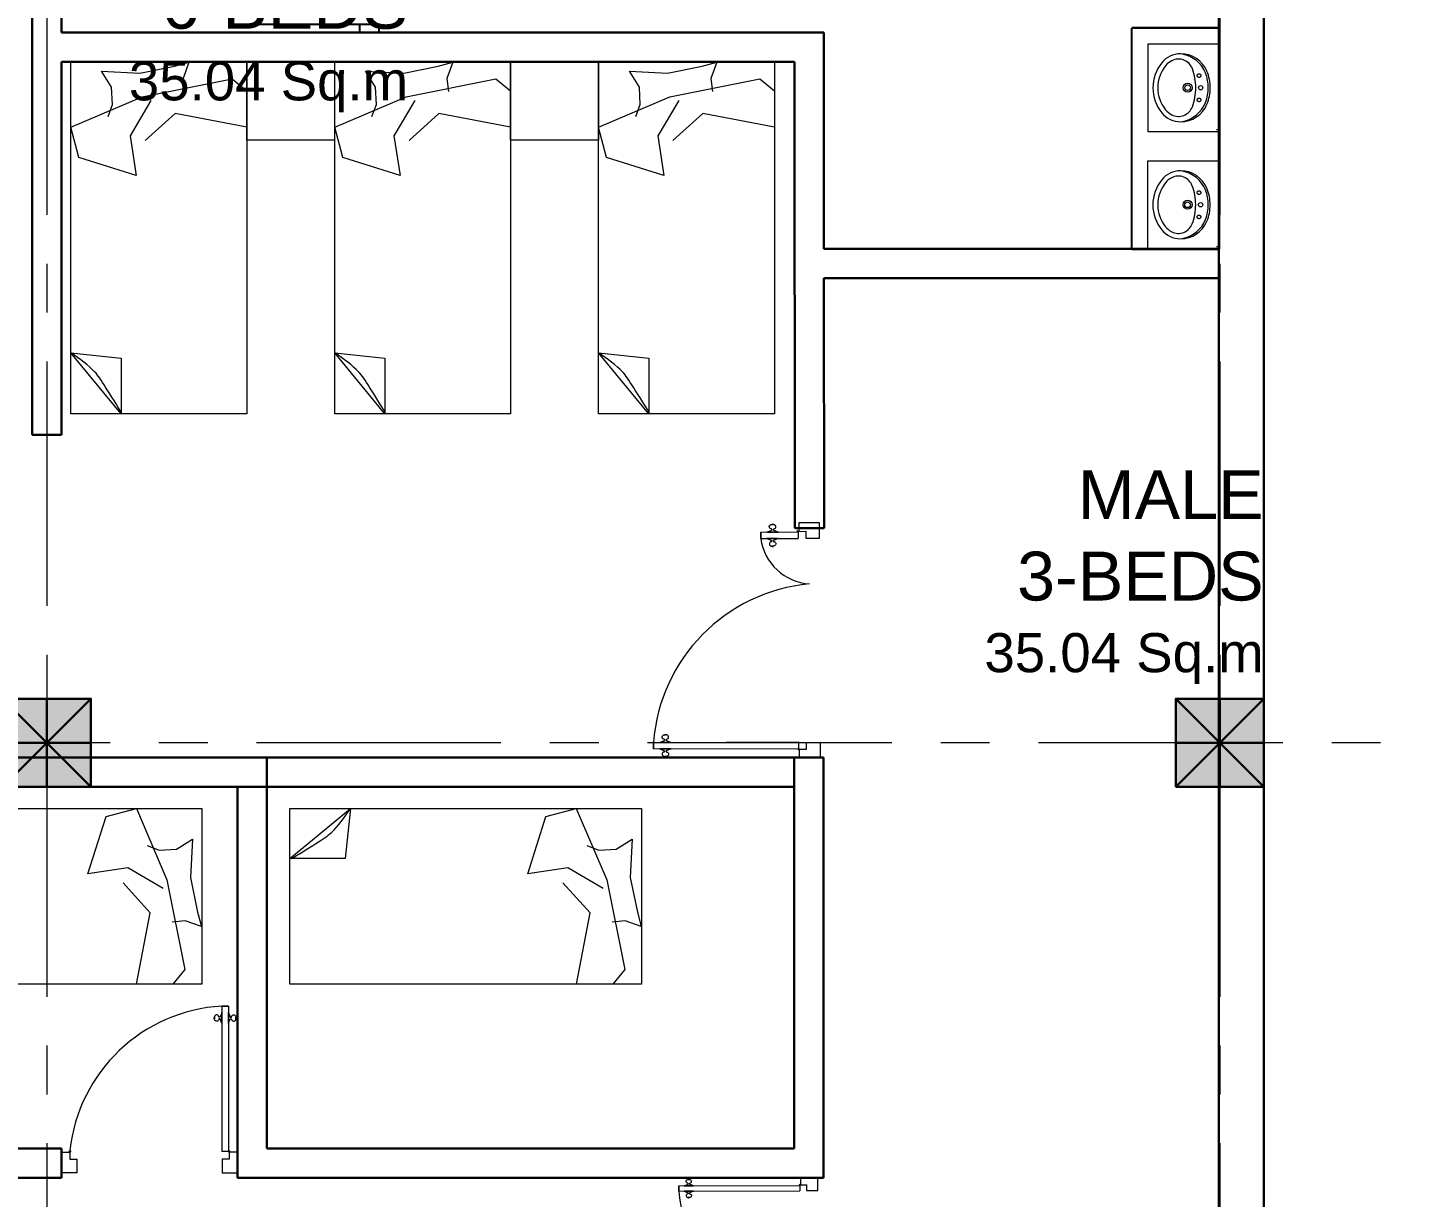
# Model space of a CAD drawing. Header units: metres. Extents: x 319894 to 3389272, y 120 to 6136017.
# Drawn here: x 321540.26 to 321547.32, y 3068028.13 to 3068034.11 of the extents above; entities that cross this region are included whole.
import ezdxf

# ---------------------------------------------------------------- set-up
doc = ezdxf.new("R2010")
doc.units = ezdxf.units.M
doc.header["$MEASUREMENT"] = 0
for name, pattern in [('CENTER', [2, 1.25, -0.25, 0.25, -0.25]), ('HIDDEN', [0.375, 0.25, -0.125]), ('RAYITAS', [0.375, 0.25, -0.125])]:
    doc.linetypes.add(name, pattern=pattern)
for name, color, linetype, lineweight in [('a_MUEBLE ART', 4, 'Continuous', 5), ('centerline', 255, 'HIDDEN', 5), ('column', 50, 'Continuous', 30), ('DOORS', 4, 'Continuous', 0), ('Fixtures', 31, 'Continuous', 20), ('hatch', 252, 'Continuous', 15), ('Stairs', 31, 'Continuous', 20), ('wall', 4, 'Continuous', 30), ('window-door', 4, 'Continuous', 20)]:
    doc.layers.add(name, color=color, linetype=linetype, lineweight=lineweight)
for name, color, linetype in [('door_cad-block.com', 7, 'Continuous'), ('steps', 23, 'Continuous'), ('TEXT', 255, 'Continuous')]:
    doc.layers.add(name, color=color, linetype=linetype)
doc.styles.get("Standard").update_dxf_attribs({"font": 'arial.ttf'})

# ---------------------------------------------------------------- blocks, each defined once
blk = doc.blocks.new('column')
at = {"layer": 'hatch'}
h = blk.add_hatch(color=256, dxfattribs=at)
h.dxf.hatch_style = 1
h.paths.add_polyline_path([(0, 0), (0.45, 0), (0.45, 0.45), (0, 0.45)])
at = {"layer": 'column'}
for p, q in [((0, 0.45), (0.45, 0)), ((0, 0), (0.45, 0.45)), ((0.225, 0.45), (0.225, 0)), ((0, 0.225), (0.45, 0.225))]:
    blk.add_line(p, q, dxfattribs=at)
blk.add_lwpolyline([(0, 0), (0.45, 0), (0.45, 0.45), (0, 0.45)], close=True, dxfattribs=at)
blk = doc.blocks.new('FINAL GRIDTOP FLOOR')
at = {"layer": 'centerline', "linetype": 'CENTER'}
for p, q in [((322194.75, 3068092.5164), (322194.75, 3068054.8567)), ((322200.75, 3068092.5164), (322200.75, 3068054.8567)), ((322233.0729, 3068082.5658), (322185.967, 3068082.5658))]:
    blk.add_line(p, q, dxfattribs=at)
at = {"layer": 'wall'}
for p in [(322194.525, 3068082.3408), (322200.525, 3068082.3408)]:
    blk.add_blockref('column', p, dxfattribs=at)
blk = doc.blocks.new('cell bed1')
at = {"layer": 'Fixtures'}
for p, q in [((2034189.1, -167492), (2034446.1, -167180.8)), ((2034446.1, -167180.8), (2034189.1, -167208.5)), ((2034189.1, -167208.5), (2034189.1, -167492))]:
    blk.add_line(p, q, dxfattribs=at)
blk.add_lwpolyline([(2034446.1, -167492), (2034446.1, -165692), (2033546.1, -165692), (2033546.1, -167492)], close=True, dxfattribs=at)
at = {"layer": 'Fixtures', "linetype": 'ByBlock', "lineweight": 0}
for points in [[(2034288.5, -165739.6), (2034093, -165750.7), (2033916, -165713.6), (2033841.4, -165693.7), (2033871.6, -165776.9), (2033863.5, -165843.2)], [(2034255.7, -165971.8), (2034232.8, -165910.4), (2034237.2, -165821.8), (2034288.5, -165739.6)], [(2034036.2, -165889.2), (2034142.7, -166070.3), (2034111.7, -166274.3), (2034404.7, -166181.6), (2034446.1, -166026.2), (2034081, -165870.4), (2033621.2, -165778.2), (2033546.1, -165839.5), (2033546.1, -166025.9), (2033912.6, -165956), (2034065.2, -166094.9)]]:
    blk.add_lwpolyline(points, dxfattribs=at)
at = {"layer": 'Fixtures'}
blk.add_open_spline([(2034189.1, -167483.2), (2034205.4, -167455), (2034280, -167338), (2034324.5, -167266), (2034400.1, -167213), (2034446.1, -167180.8)], degree=3, knots=[58.285176, 58.285176, 58.285176, 58.285176, 153.797631, 253.744613, 409.43508, 409.43508, 409.43508, 409.43508], dxfattribs=at)
blk = doc.blocks.new('3ftD')
at = {"layer": 'DOORS', "linetype": 'Continuous', "lineweight": 0}
for p, q in [((321543.95, 3067888.016), (321543.95, 3067887.9097)), ((321544.85, 3067888.016), (321544.85, 3067887.9097)), ((321543.9965, 3067887.906), (321544.0297, 3067887.906)), ((321543.9965, 3067887.1631), (321543.9965, 3067887.906)), ((321544.0297, 3067887.1631), (321544.0297, 3067887.906)), ((321543.9965, 3067887.1631), (321544.0297, 3067887.1631)), ((321544.0297, 3067887.1631), (321543.9965, 3067887.1631))]:
    blk.add_line(p, q, dxfattribs=at)
for points in [[(321543.95, 3067887.9097), (321543.9928, 3067887.9097), (321543.9928, 3067887.9461), (321544.0276, 3067887.9461), (321544.0276, 3067888.016), (321543.95, 3067888.016)], [(321544.85, 3067887.9097), (321544.8072, 3067887.9097), (321544.8072, 3067887.9461), (321544.7725, 3067887.9461), (321544.7725, 3067888.016), (321544.85, 3067888.016)]]:
    blk.add_lwpolyline(points, dxfattribs=at)
for points in [[(321543.9553, 3067887.2262), (321543.9581, 3067887.2262), (321543.9581, 3067887.2216), (321543.9553, 3067887.2216)], [(321544.0709, 3067887.2262), (321544.0681, 3067887.2262), (321544.0681, 3067887.2216), (321544.0709, 3067887.2216)]]:
    blk.add_lwpolyline(points, close=True, dxfattribs=at)
for points in [[(321543.9965, 3067887.1979), (321543.9965, 3067887.2526), (321543.987, 3067887.2283), (321543.9829, 3067887.2283, -0.414214), (321543.9805, 3067887.2308, 0.990713), (321543.9581, 3067887.2277), (321543.9581, 3067887.2201)], [(321543.9965, 3067887.2499), (321543.9965, 3067887.1952), (321543.987, 3067887.2195), (321543.9829, 3067887.2195, 0.414214), (321543.9805, 3067887.217, -0.990713), (321543.9581, 3067887.2201), (321543.9581, 3067887.2277)], [(321544.0297, 3067887.1979), (321544.0297, 3067887.2526), (321544.0392, 3067887.2283), (321544.0433, 3067887.2283, 0.414214), (321544.0458, 3067887.2308, -0.990713), (321544.0681, 3067887.2277), (321544.0681, 3067887.2201)], [(321544.0297, 3067887.2499), (321544.0297, 3067887.1952), (321544.0392, 3067887.2195), (321544.0433, 3067887.2195, -0.414214), (321544.0458, 3067887.217, 0.990713), (321544.0681, 3067887.2201), (321544.0681, 3067887.2277)]]:
    blk.add_lwpolyline(points, format="xyb", dxfattribs=at)
for centre in [(321543.9928, 3067887.906), (321544.8075, 3067887.906)]:
    blk.add_circle(centre, 0.00366, dxfattribs=at)
at = {"layer": 'window-door'}
blk.add_arc((321543.9841, 3067887.99), 0.8281, 273.15872, 353.92776, dxfattribs=at)
blk = doc.blocks.new('*U835')
at = {"layer": 'DOORS', "linetype": 'Continuous', "lineweight": 0}
for p, q in [((8137.26, -1857.94), (8142.04, -1857.94)), ((8142.21, -1860.02), (8142.21, -1861.52)), ((8150.81, -1860.02), (8142.21, -1860.02)), ((8150.81, -1861.52), (8142.21, -1861.52)), ((8150.81, -1860.02), (8150.81, -1861.52)), ((8150.81, -1861.52), (8150.81, -1860.02)), ((8142.21, -1909.87), (8142.21, -1908.37)), ((8175.64, -1908.37), (8142.21, -1908.37)), ((8175.64, -1909.87), (8175.64, -1908.37)), ((8175.64, -1908.37), (8175.64, -1909.87)), ((8137.26, -1911.96), (8142.04, -1911.96)), ((8175.64, -1909.87), (8142.21, -1909.87))]:
    blk.add_line(p, q, dxfattribs=at)
for points in [[(8142.04, -1857.94), (8142.04, -1859.87), (8140.4, -1859.87), (8140.4, -1861.43), (8137.26, -1861.43), (8137.26, -1857.94)], [(8142.04, -1911.96), (8142.04, -1910.03), (8140.4, -1910.03), (8140.4, -1908.47), (8137.26, -1908.47), (8137.26, -1911.96)]]:
    blk.add_lwpolyline(points, dxfattribs=at)
for points in [[(8149.25, -1860.02), (8146.78, -1860.02), (8147.88, -1859.6), (8147.88, -1859.41, 0.414214), (8147.77, -1859.3, -0.990713), (8147.9, -1858.29), (8148.25, -1858.29)], [(8146.91, -1860.02), (8149.37, -1860.02), (8148.28, -1859.6), (8148.28, -1859.41, -0.414214), (8148.39, -1859.3, 0.990713), (8148.25, -1858.29), (8147.9, -1858.29)], [(8149.25, -1861.52), (8146.78, -1861.52), (8147.88, -1861.94), (8147.88, -1862.13, -0.414214), (8147.77, -1862.24, 0.990713), (8147.9, -1863.25), (8148.25, -1863.25)], [(8146.91, -1861.52), (8149.37, -1861.52), (8148.28, -1861.94), (8148.28, -1862.13, 0.414214), (8148.39, -1862.24, -0.990713), (8148.25, -1863.25), (8147.9, -1863.25)], [(8174.08, -1908.37), (8171.62, -1908.37), (8172.71, -1907.95), (8172.71, -1907.76, 0.414214), (8172.6, -1907.65, -0.990713), (8172.74, -1906.64), (8173.08, -1906.64)], [(8171.74, -1908.37), (8174.2, -1908.37), (8173.11, -1907.95), (8173.11, -1907.76, -0.414214), (8173.22, -1907.65, 0.990713), (8173.08, -1906.64), (8172.74, -1906.64)], [(8174.08, -1909.87), (8171.62, -1909.87), (8172.71, -1910.29), (8172.71, -1910.48, -0.414214), (8172.6, -1910.59, 0.990713), (8172.74, -1911.6), (8173.08, -1911.6)], [(8171.74, -1909.87), (8174.2, -1909.87), (8173.11, -1910.29), (8173.11, -1910.48, 0.414214), (8173.22, -1910.59, -0.990713), (8173.08, -1911.6), (8172.74, -1911.6)]]:
    blk.add_lwpolyline(points, format="xyb", dxfattribs=at)
for points in [[(8147.97, -1858.17), (8147.97, -1858.29), (8148.18, -1858.29), (8148.18, -1858.17)], [(8147.97, -1863.37), (8147.97, -1863.25), (8148.18, -1863.25), (8148.18, -1863.37)], [(8172.81, -1906.52), (8172.81, -1906.64), (8173.01, -1906.64), (8173.01, -1906.52)], [(8172.81, -1911.72), (8172.81, -1911.6), (8173.01, -1911.6), (8173.01, -1911.72)]]:
    blk.add_lwpolyline(points, close=True, dxfattribs=at)
for centre in [(8142.21, -1859.86), (8142.21, -1910.03)]:
    blk.add_circle(centre, 0.165, dxfattribs=at)
at = {"layer": 'window-door'}
for centre, radius, start, end in [((8138.69, -1859.8), 12.25, 274.3787, 351.9271), ((8136.16, -1911.47), 39.61, 4.4787, 84.983)]:
    blk.add_arc(centre, radius, start, end, dxfattribs=at)
blk = doc.blocks.new('*U959')
at = {"layer": 'DOORS', "linetype": 'Continuous', "lineweight": 0}
for p, q in [((8137.26, -1857.94), (8142.04, -1857.94)), ((8142.21, -1860.04), (8142.21, -1861.53)), ((8175.64, -1860.04), (8142.21, -1860.04)), ((8175.64, -1860.04), (8175.64, -1861.53)), ((8175.64, -1861.53), (8175.64, -1860.04)), ((8175.64, -1861.53), (8142.21, -1861.53)), ((8142.21, -1909.88), (8142.21, -1908.39)), ((8150.81, -1908.39), (8142.21, -1908.39)), ((8150.81, -1909.88), (8142.21, -1909.88)), ((8150.81, -1909.88), (8150.81, -1908.39)), ((8150.81, -1908.39), (8150.81, -1909.88)), ((8137.26, -1911.96), (8142.04, -1911.96))]:
    blk.add_line(p, q, dxfattribs=at)
for points in [[(8142.04, -1857.94), (8142.04, -1859.87), (8140.4, -1859.87), (8140.4, -1861.43), (8137.26, -1861.43), (8137.26, -1857.94)], [(8142.04, -1911.96), (8142.04, -1910.03), (8140.4, -1910.03), (8140.4, -1908.47), (8137.26, -1908.47), (8137.26, -1911.96)]]:
    blk.add_lwpolyline(points, dxfattribs=at)
for points in [[(8174.08, -1860.03), (8171.62, -1860.03), (8172.71, -1859.61), (8172.71, -1859.42, 0.414214), (8172.6, -1859.31, -0.990713), (8172.74, -1858.31), (8173.08, -1858.31)], [(8171.74, -1860.03), (8174.2, -1860.03), (8173.11, -1859.61), (8173.11, -1859.42, -0.414214), (8173.22, -1859.31, 0.990713), (8173.08, -1858.31), (8172.74, -1858.31)], [(8174.08, -1861.53), (8171.62, -1861.53), (8172.71, -1861.96), (8172.71, -1862.14, -0.414214), (8172.6, -1862.25, 0.990713), (8172.74, -1863.26), (8173.08, -1863.26)], [(8171.74, -1861.53), (8174.2, -1861.53), (8173.11, -1861.96), (8173.11, -1862.14, 0.414214), (8173.22, -1862.25, -0.990713), (8173.08, -1863.26), (8172.74, -1863.26)], [(8149.25, -1908.39), (8146.78, -1908.39), (8147.88, -1907.96), (8147.88, -1907.78, 0.414214), (8147.77, -1907.67, -0.990713), (8147.9, -1906.66), (8148.25, -1906.66)], [(8146.91, -1908.39), (8149.37, -1908.39), (8148.28, -1907.96), (8148.28, -1907.78, -0.414214), (8148.39, -1907.67, 0.990713), (8148.25, -1906.66), (8147.9, -1906.66)], [(8149.25, -1909.88), (8146.78, -1909.88), (8147.88, -1910.31), (8147.88, -1910.49, -0.414214), (8147.77, -1910.6, 0.990713), (8147.9, -1911.61), (8148.25, -1911.61)], [(8146.91, -1909.88), (8149.37, -1909.88), (8148.28, -1910.31), (8148.28, -1910.49, 0.414214), (8148.39, -1910.6, -0.990713), (8148.25, -1911.61), (8147.9, -1911.61)]]:
    blk.add_lwpolyline(points, format="xyb", dxfattribs=at)
for points in [[(8172.81, -1858.18), (8172.81, -1858.31), (8173.01, -1858.31), (8173.01, -1858.18)], [(8172.81, -1863.38), (8172.81, -1863.26), (8173.01, -1863.26), (8173.01, -1863.38)], [(8147.97, -1906.53), (8147.97, -1906.66), (8148.18, -1906.66), (8148.18, -1906.53)], [(8147.97, -1911.74), (8147.97, -1911.61), (8148.18, -1911.61), (8148.18, -1911.74)]]:
    blk.add_lwpolyline(points, close=True, dxfattribs=at)
for centre in [(8142.21, -1859.87), (8142.21, -1910.05)]:
    blk.add_circle(centre, 0.165, dxfattribs=at)
at = {"layer": 'window-door'}
for centre, radius, start, end in [((8136.16, -1858.44), 39.61, 275.017, 355.5213), ((8138.69, -1910.11), 12.25, 8.0729, 85.6213)]:
    blk.add_arc(centre, radius, start, end, dxfattribs=at)
blk = doc.blocks.new('*U950')
at = {"color": 0, "linetype": 'ByBlock', "ltscale": 10}
blk.add_lwpolyline([(-50, 0), (-50, 800, 0.414214), (-850, 0)], format="xyb", dxfattribs=at)
at = {"color": 0}
for points in [[(-900, 0), (-850, 0), (-850, -120.6), (-900, -120.6)], [(-50, 0), (0, 0), (0, -120.6), (-50, -120.6)]]:
    blk.add_lwpolyline(points, close=True, dxfattribs=at)

msp = doc.modelspace()

# ---------------------------------------------------------------- linework, layer by layer
at = {"layer": 'a_MUEBLE ART', "color": 8}
for p, q in [((321546.3631, 3068033.59), (321546.3472, 3068033.59)), ((321546.3627, 3068032.9913), (321546.3468, 3068032.9913))]:
    msp.add_line(p, q, dxfattribs=at)
at = {"layer": 'a_MUEBLE ART'}
for points in [[(321546.3631, 3068034.03), (321546.3631, 3068033.58), (321545.9964, 3068033.5799), (321545.9964, 3068034.0299)], [(321546.3627, 3068033.4314), (321546.3627, 3068032.9814), (321545.9961, 3068032.9812), (321545.9961, 3068033.4312)]]:
    msp.add_lwpolyline(points, close=True, dxfattribs=at)
at = {"layer": 'a_MUEBLE ART', "color": 8, "linetype": 'RAYITAS'}
for centre in [(321546.2575, 3068033.8671), (321546.2575, 3068033.7428), (321546.2571, 3068033.2685), (321546.2571, 3068033.1442)]:
    msp.add_circle(centre, 0.00932, dxfattribs=at)
at = {"layer": 'a_MUEBLE ART', "color": 8}
for centre, radius in [((321546.1991, 3068033.805), 0.0233), ((321546.1991, 3068033.805), 0.0143), ((321546.2656, 3068033.805), 0.0109), ((321546.1987, 3068033.2063), 0.0233), ((321546.1987, 3068033.2063), 0.0143), ((321546.2652, 3068033.2063), 0.0109)]:
    msp.add_circle(centre, radius, dxfattribs=at)
at = {"layer": 'a_MUEBLE ART'}
for centre, radius, start, end in [((321546.1424, 3068033.82), 0.1603, 82.52158, 82.52158), ((321546.1424, 3068033.7899), 0.1603, 277.5122, 277.5122), ((321546.1633, 3068033.8547), 0.1243, 90.01689, 140.93398), ((321546.1524, 3068033.876), 0.0755, 20.37535, 117.08588), ((321546.1633, 3068033.8329), 0.146, 22.7313, 90.01689), ((321546.1424, 3068033.82), 0.1603, 22.19615, 79.02014), ((321546.2245, 3068033.805), 0.2031, 140.93398, 180.01689), ((321546.2245, 3068033.805), 0.1783, 140.93398, 180.01689), ((321546.1633, 3068033.8547), 0.0994, 117.08589, 140.93398), ((321545.961, 3068033.8049), 0.2797, 0.01689, 20.37535), ((321546.0965, 3068033.8049), 0.2085, 0.01689, 21.27014), ((321546.0965, 3068033.8049), 0.2185, 0.01689, 22.7313), ((321546.2245, 3068033.805), 0.2031, 180.01689, 219.0998), ((321546.2245, 3068033.805), 0.1783, 180.01689, 219.0998), ((321545.961, 3068033.8049), 0.2797, 339.65843, 0.01689), ((321546.0965, 3068033.8049), 0.2085, 338.76364, 0.01689), ((321546.0965, 3068033.8049), 0.2185, 337.30248, 0.01689), ((321546.1633, 3068033.7552), 0.1243, 219.0998, 270.01689), ((321546.1633, 3068033.7552), 0.0994, 219.0998, 242.94789), ((321546.1525, 3068033.7339), 0.0755, 242.9479, 339.65843), ((321546.1633, 3068033.777), 0.146, 270.01689, 337.30248), ((321546.1424, 3068033.7899), 0.1603, 281.01364, 337.83763), ((321546.142, 3068033.2214), 0.1603, 82.52158, 82.52158), ((321546.1629, 3068033.256), 0.1243, 90.01689, 140.93398), ((321546.1629, 3068033.2343), 0.146, 22.7313, 90.01689), ((321546.142, 3068033.1912), 0.1603, 277.5122, 277.5122), ((321546.2242, 3068033.2063), 0.2031, 140.93398, 180.01689), ((321546.2242, 3068033.2063), 0.1783, 140.93398, 180.01689), ((321546.1629, 3068033.256), 0.0994, 117.08589, 140.93398), ((321546.152, 3068033.2773), 0.0755, 20.37535, 117.08588), ((321546.142, 3068033.2214), 0.1603, 22.19615, 79.02014), ((321545.9607, 3068033.2062), 0.2797, 0.01689, 20.37535), ((321546.0961, 3068033.2063), 0.2085, 0.01689, 21.27014), ((321546.0961, 3068033.2063), 0.2185, 0.01689, 22.7313), ((321546.2242, 3068033.2063), 0.2031, 180.01689, 219.0998), ((321546.2242, 3068033.2063), 0.1783, 180.01689, 219.0998), ((321545.9607, 3068033.2062), 0.2797, 339.65843, 0.01689), ((321546.0961, 3068033.2063), 0.2085, 338.76364, 0.01689), ((321546.0961, 3068033.2063), 0.2185, 337.30248, 0.01689), ((321546.1521, 3068033.1353), 0.0755, 242.9479, 339.65843), ((321546.163, 3068033.1783), 0.146, 270.01689, 337.30248), ((321546.142, 3068033.1912), 0.1603, 281.01364, 337.83763), ((321546.163, 3068033.1566), 0.1243, 219.0998, 270.01689), ((321546.163, 3068033.1566), 0.0994, 219.0998, 242.94789)]:
    msp.add_arc(centre, radius, start, end, dxfattribs=at)
at = {"layer": 'Fixtures'}
for points in [[(321541.3853, 3068033.5375), (321541.3853, 3068033.9375), (321541.8353, 3068033.9375), (321541.8353, 3068033.5375)], [(321542.7353, 3068033.5375), (321542.7353, 3068033.9375), (321543.1853, 3068033.9375), (321543.1853, 3068033.5375)]]:
    msp.add_lwpolyline(points, close=True, dxfattribs=at)
at = {"layer": 'steps'}
for p, q in [((321546.3626, 3068034.1107), (321545.9131, 3068034.1108)), ((321545.9132, 3068032.9813), (321545.9131, 3068034.1106)), ((321546.3627, 3068032.9814), (321545.9132, 3068032.9813)), ((321546.3627, 3068032.9772), (321545.9132, 3068032.9772))]:
    msp.add_line(p, q, dxfattribs=at)
at = {"layer": 'wall'}
for p, q in [((321546.3581, 3068036.2286), (321546.3581, 3068021.1786)), ((321546.5881, 3068036.2286), (321546.5881, 3068021.1786)), ((321540.2881, 3068032.0284), (321540.2881, 3068035.3557)), ((321540.4381, 3068034.0875), (321540.4381, 3068035.2058)), ((321540.4381, 3068034.0875), (321544.3377, 3068034.0874)), ((321544.3377, 3068034.0874), (321544.3383, 3068032.9814)), ((321546.3629, 3068034.1108), (321545.9131, 3068034.1106)), ((321546.3631, 3068034.1108), (321545.9131, 3068034.1108)), ((321540.4381, 3068033.9375), (321544.1877, 3068033.9374)), ((321540.4381, 3068032.0284), (321540.4381, 3068033.9375)), ((321544.1877, 3068033.9374), (321544.1891, 3068031.551)), ((321544.3377, 3068032.9814), (321546.358, 3068032.9813)), ((321546.3632, 3068032.9813), (321545.9132, 3068032.9813)), ((321544.3378, 3068032.8314), (321546.358, 3068032.8313)), ((321544.3384, 3068032.8314), (321544.3392, 3068031.551)), ((321546.3632, 3068032.8313), (321545.9132, 3068032.8313)), ((321540.4381, 3068032.0284), (321540.2881, 3068032.0284)), ((321544.3399, 3068031.551), (321544.189, 3068031.551)), ((321544.1864, 3068030.379), (321533.9381, 3068030.379)), ((321544.3363, 3068030.3784), (321540.5881, 3068030.3784)), ((321541.4881, 3068030.379), (321541.4881, 3068028.3775)), ((321544.1864, 3068028.3775), (321544.1864, 3068030.379)), ((321544.1864, 3068030.379), (321544.3364, 3068030.379)), ((321544.3364, 3068028.2275), (321544.3364, 3068030.379)), ((321544.1864, 3068030.229), (321536.8864, 3068030.229)), ((321544.1864, 3068030.2284), (321540.5881, 3068030.2284)), ((321541.3381, 3068030.229), (321541.3381, 3068028.2275)), ((321540.4381, 3068028.3775), (321539.238, 3068028.3775)), ((321540.4381, 3068028.3775), (321540.4381, 3068028.2275)), ((321544.1864, 3068028.3775), (321541.4881, 3068028.3775)), ((321540.4381, 3068028.2275), (321539.088, 3068028.2275)), ((321544.3364, 3068028.2275), (321541.3381, 3068028.2275))]:
    msp.add_line(p, q, dxfattribs=at)

# ---------------------------------------------------------------- block references
at = {"layer": 'centerline'}
msp.add_blockref('FINAL GRIDTOP FLOOR', (-654.3868, -52.1121), dxfattribs=at)
at = {"layer": 'door_cad-block.com', "xscale": -0.0008333333294079159, "yscale": 0.0008333333294079159, "zscale": 0.0008333333294079159, "rotation": 90.00006225086247}
msp.add_blockref('*U950', (321541.9628, 3068034.0874), dxfattribs=at)
at = {"layer": 'Fixtures', "xscale": -0.001000027668465999, "yscale": 0.001000027668465999, "zscale": 0.001000027668465999}
for p in [(323574.9877, 3068199.6341), (323576.3377, 3068199.6341), (323577.6877, 3068199.6341)]:
    msp.add_blockref('cell bed1', p, dxfattribs=at)
at = {"layer": 'Fixtures', "xscale": -0.001000027668465999, "yscale": 0.001000027668465999, "zscale": 0.001000027668465999, "rotation": 270}
for p in [(321706.8522, 3065995.6155), (321709.1023, 3065995.6155)]:
    msp.add_blockref('cell bed1', p, dxfattribs=at)
at = {"layer": 'Stairs', "rotation": 180}
msp.add_blockref('3ftD', (643085.2882, 6135916.2692), dxfattribs=at)
at = {"layer": 'window-door', "rotation": 180.1841331131124}
for name, p, xscale, yscale, zscale in [('*U959', (321725.2317, 3067989.683), 0.0222163707725234, 0.0222163707725234, 0.0222163707725234), ('*U835', (321695.0815, 3067993.312), 0.01851502578258303, 0.01851502578258303, 0.01851502578258303)]:
    msp.add_blockref(name, p, dxfattribs=dict(at, xscale=xscale, yscale=yscale, zscale=zscale))

# ---------------------------------------------------------------- texts
at = {"layer": 'TEXT', "linetype": 'Continuous', "char_height": 0.25, "width": 8.641963, "attachment_point": 9, "rotation": 359.99907}
for s, insert in [('MALE\\P6-BEDS\\P{\\H0.8x;35.04 Sq.m}', (321542.2112, 3068033.68)), ('MALE\\P3-BEDS\\P{\\H0.8x;35.04 Sq.m}', (321546.5881, 3068030.7544))]:
    msp.add_mtext(s, dxfattribs=dict(at, insert=insert))

doc.saveas('drawing.dxf')
